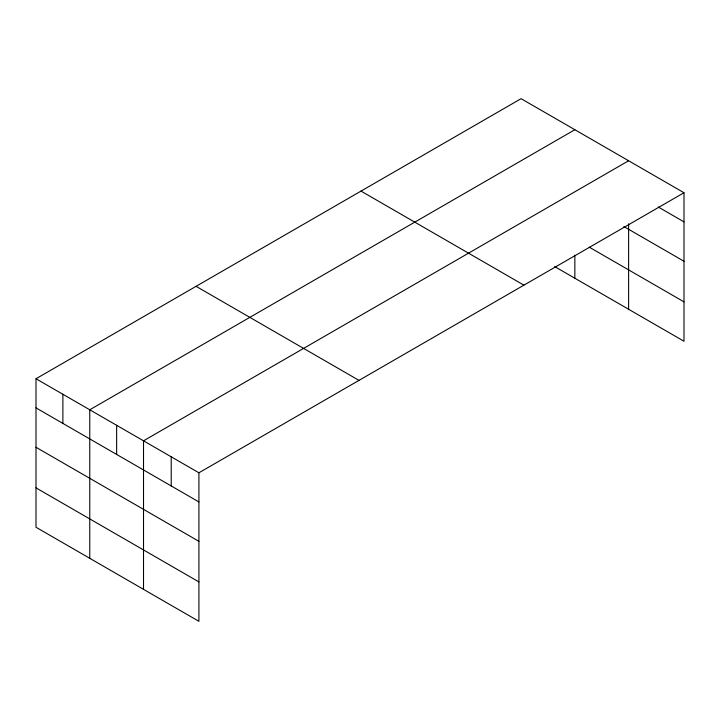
<?xml version="1.0" encoding="UTF-8"?>
<svg xmlns="http://www.w3.org/2000/svg" width="720" height="720" viewBox="0 0 720 720"><rect width="100%" height="100%" fill="white"/><g stroke="black" fill="none" stroke-linecap="round" stroke-linejoin="round"><path stroke-width="1.08" d="M684 192.735L198.909 472.797L198.909 621.324L36 527.265L36 378.747L521.091 98.676L684 192.735L684 341.253L554.697 266.598M574.857 129.717L89.757 409.788L89.757 558.306M628.614 160.758L143.514 440.82L143.514 589.338M658.215 206.982L684 221.868M623.808 226.521L684 261.27M589.248 247.158L684 301.86M361.017 191.106L523.917 285.156M196.083 286.326L358.983 380.376M36 378.747L198.909 472.797M36 407.88L198.909 501.939M36 447.282L198.909 541.332M36 487.872L198.909 581.922M628.614 223.821L628.614 309.276M574.857 255.258L574.857 278.235M171.216 456.813L171.216 485.946M116.64 425.304L116.64 454.437M62.883 394.263L62.883 423.405"/></g></svg>
